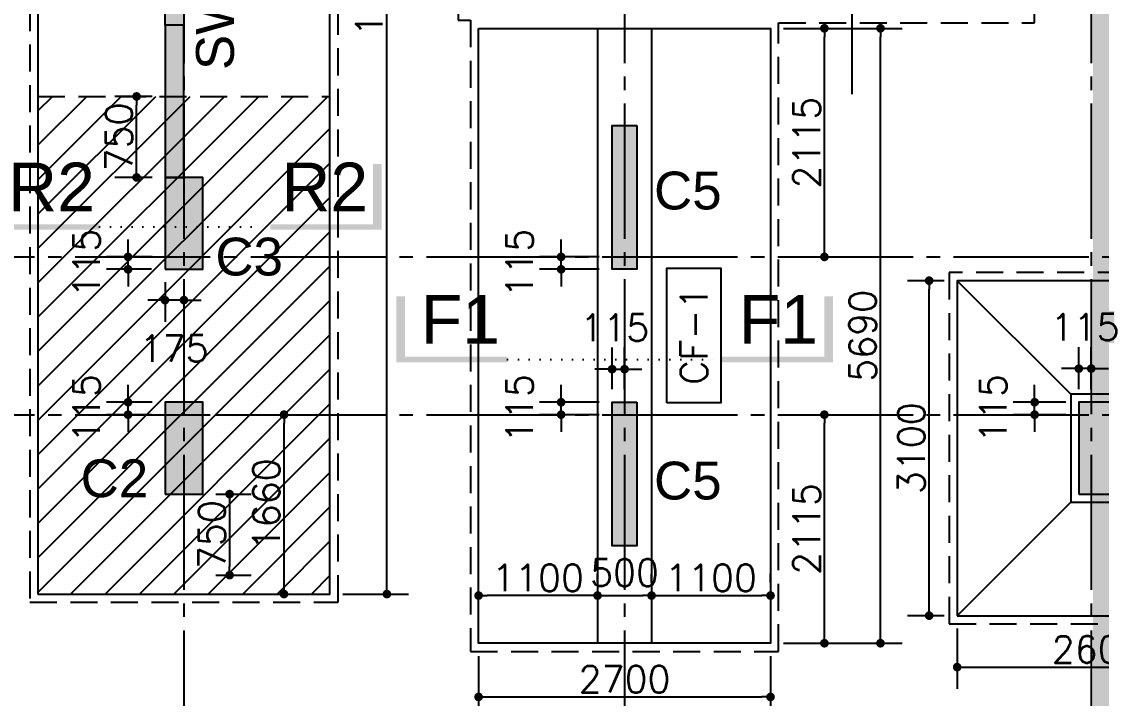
# Model space of a CAD drawing. Extents: x -200722 to 834823, y -494970 to 88783.
# Drawn here: x 284150 to 294137, y 27489 to 33752 of the extents above; entities that cross this region are included whole.
import ezdxf
from ezdxf.enums import TextEntityAlignment as Align

# ---------------------------------------------------------------- set-up
doc = ezdxf.new("R2010")
doc.units = 0
doc.header["$LTSCALE"] = 100
doc.header["$MEASUREMENT"] = 0
doc.header["$PDMODE"] = 34
for name, pattern in [('ACAD_ISO04W100', [30, 24, -3, 0, -3]), ('CL', [3.25, 2.5, -0.25, 0.25, -0.25]), ('DOT', [0.25, 0, -0.25]), ('HIDDEN', [0.375, 0.25, -0.125])]:
    doc.linetypes.add(name, pattern=pattern)
doc.layers.get('0').update_dxf_attribs({"linetype": 'CONTINUOUS'})
doc.layers.get('DEFPOINTS').update_dxf_attribs({"linetype": 'CONTINUOUS'})
for name, color, linetype in [('A-Grid', 5, 'ACAD_ISO04W100'), ('BEAM', 4, 'CONTINUOUS'), ('COL. SHED. STEEL.', 6, 'CONTINUOUS'), ('COL_H', 235, 'CONTINUOUS'), ('DIM', 3, 'CONTINUOUS'), ('F_EXEC', 3, 'HIDDEN'), ('F_FTG1', 11, 'CONTINUOUS'), ('TEXT', 2, 'CONTINUOUS')]:
    doc.layers.add(name, color=color, linetype=linetype)
doc.layers.add('HATCH', color=252, linetype='CONTINUOUS', lineweight=30)
doc.styles.add('AR', font='arial.ttf')
doc.styles.add('ROMANS', font='romans.shx')
doc.styles.get("Standard").update_dxf_attribs({"font": 'simplex.shx'})
doc.styles.add('TIMES-N', font='arial.ttf')
doc.dimstyles.new('STANDARD$0', dxfattribs={"dimtxt": 2.5, "dimasz": 2.5, "dimexe": 2, "dimexo": 0.7, "dimgap": 0.9, "dimtad": 1, "dimdec": 0, "dimdsep": 46, "dimtxsty": 'ROMANS', "dimcen": 0.09, "dimclrd": 4, "dimclre": 4, "dimclrt": 3, "dimadec": 0, "dimazin": 0, "dimtfac": 1, "dimtdec": 0, "dimtmove": 0, "dimatfit": 3, "dimfxl": 1, "dimtolj": 1, "dimtzin": 0, "dimarcsym": 0})

# ---------------------------------------------------------------- blocks, each defined once
blk = doc.blocks.new('DOT')
at = {"color": 0, "linetype": 'ByBlock'}
blk.add_line((-0.5, 0), (-1, 0), dxfattribs=at)
at = {"color": 0, "linetype": 'ByBlock', "const_width": 0.5}
blk.add_lwpolyline([(-0.25, 0, 1), (0.25, 0, 1)], format="xyb", close=True, dxfattribs=at)
blk = doc.blocks.new('*D578')
at = {"layer": 'BEAM', "color": 0, "lineweight": -2, "transparency": 16777216}
for p, q in [((289139.8, 30309.4), (289139.8, 30389.4)), ((289491.6, 30229.4), (288939.8, 30229.4)), ((289139.8, 30114.4), (289139.8, 30229.4)), ((289491.6, 30114.4), (288939.8, 30114.4)), ((289139.8, 30034.4), (289139.8, 29954.4))]:
    blk.add_line(p, q, dxfattribs=at)
at = {"layer": 'DEFPOINTS', "color": 0, "lineweight": -3, "transparency": 16777216}
for p in [(289139.8, 30229.4), (289611.6, 30229.4, 7446.6), (289611.6, 30114.4, 7446.6)]:
    blk.add_point(p, dxfattribs=at)
at = {"layer": 'BEAM', "color": 0, "lineweight": -2, "transparency": 16777216, "xscale": 80, "yscale": 80, "zscale": 80}
for p, rotation in [((289139.8, 30229.4), 270), ((289139.8, 30114.4), 90)]:
    blk.add_blockref('DOT', p, dxfattribs=dict(at, rotation=rotation))
at = {"layer": 'BEAM', "color": 0, "transparency": 16777216, "insert": (288755.8, 30171.9), "char_height": 248, "attachment_point": 5, "rotation": 90}
blk.add_mtext('\\A1;115', dxfattribs=at)
blk = doc.blocks.new('_DOT')
at = {"color": 0, "linetype": 'ByBlock'}
blk.add_line((-0.5, 0), (-1, 0), dxfattribs=at)
at = {"color": 0, "linetype": 'ByBlock', "const_width": 0.5}
blk.add_lwpolyline([(-0.25, 0, 1), (0.25, 0, 1)], format="xyb", close=True, dxfattribs=at)
blk = doc.blocks.new('*D579')
at = {"layer": 'BEAM', "color": 0, "lineweight": -2, "transparency": 16777216}
for p, q in [((289139.8, 31654.4), (289139.8, 31734.4)), ((289491.6, 31574.4), (288939.8, 31574.4)), ((289139.8, 31459.4), (289139.8, 31574.4)), ((289491.6, 31459.4), (288939.8, 31459.4)), ((289139.8, 31379.4), (289139.8, 31299.4))]:
    blk.add_line(p, q, dxfattribs=at)
at = {"layer": 'DEFPOINTS', "color": 0, "lineweight": -3, "transparency": 16777216}
for p in [(289139.8, 31574.4), (289611.6, 31574.4, 7446.6), (289611.6, 31459.4, 7446.6)]:
    blk.add_point(p, dxfattribs=at)
at = {"layer": 'BEAM', "color": 0, "lineweight": -2, "transparency": 16777216, "xscale": 80, "yscale": 80, "zscale": 80}
for p, rotation in [((289139.8, 31574.4), 270), ((289139.8, 31459.4), 90)]:
    blk.add_blockref('DOT', p, dxfattribs=dict(at, rotation=rotation))
at = {"layer": 'BEAM', "color": 0, "transparency": 16777216, "insert": (288755.8, 31516.9), "char_height": 248, "attachment_point": 5, "rotation": 90}
blk.add_mtext('\\A1;115', dxfattribs=at)
blk = doc.blocks.new('*D580')
at = {"layer": 'BEAM', "color": 0, "lineweight": -2, "transparency": 16777216}
for p, q in [((289611.6, 30349.4), (289611.6, 30735.4)), ((289726.6, 30349.4), (289726.6, 30735.4)), ((289531.6, 30535.4), (289451.6, 30535.4)), ((289611.6, 30535.4), (289726.6, 30535.4)), ((289806.6, 30535.4), (289886.6, 30535.4))]:
    blk.add_line(p, q, dxfattribs=at)
at = {"layer": 'DEFPOINTS', "color": 0, "lineweight": -3, "transparency": 16777216}
for p in [(289726.6, 30535.4), (289611.6, 30229.4, 7446.6), (289726.6, 30229.4, 7446.6)]:
    blk.add_point(p, dxfattribs=at)
at = {"layer": 'BEAM', "color": 0, "lineweight": -2, "transparency": 16777216, "xscale": 80, "yscale": 80, "zscale": 80}
blk.add_blockref('DOT', (289611.6, 30535.4), dxfattribs=at)
at = {"layer": 'BEAM', "color": 0, "lineweight": -2, "transparency": 16777216, "xscale": 80, "yscale": 80, "zscale": 80, "rotation": 180}
blk.add_blockref('DOT', (289726.6, 30535.4), dxfattribs=at)
at = {"layer": 'BEAM', "color": 0, "transparency": 16777216, "insert": (289636.2, 30919.4), "char_height": 248, "attachment_point": 5}
blk.add_mtext('\\A1;115', dxfattribs=at)
blk = doc.blocks.new('*D581')
at = {"layer": 'BEAM', "color": 0, "lineweight": -2, "transparency": 16777216}
for p, q in [((291196.6, 30114.4), (291774.7, 30114.4)), ((291574.7, 28079.4), (291574.7, 30034.4)), ((291196.6, 27999.4), (291774.7, 27999.4))]:
    blk.add_line(p, q, dxfattribs=at)
at = {"layer": 'DEFPOINTS', "color": 0, "lineweight": -3, "transparency": 16777216}
for p in [(291076.6, 30114.4, 7446.6), (291574.7, 30114.4), (291076.6, 27999.4, 7446.6)]:
    blk.add_point(p, dxfattribs=at)
at = {"layer": 'BEAM', "color": 0, "lineweight": -2, "transparency": 16777216, "xscale": 80, "yscale": 80, "zscale": 80}
for p, rotation in [((291574.7, 30114.4), 90), ((291574.7, 27999.4), 270)]:
    blk.add_blockref('DOT', p, dxfattribs=dict(at, rotation=rotation))
at = {"layer": 'BEAM', "color": 0, "transparency": 16777216, "insert": (291410.7, 29056.9), "char_height": 248, "attachment_point": 5, "rotation": 90}
blk.add_mtext('\\A1;2115', dxfattribs=at)
blk = doc.blocks.new('*D582')
at = {"layer": 'BEAM', "color": 0, "lineweight": -2, "transparency": 16777216}
for p, q in [((291196.6, 33689.4), (291774.7, 33689.4)), ((291574.7, 31654.4), (291574.7, 33609.4)), ((291196.6, 31574.4), (291774.7, 31574.4))]:
    blk.add_line(p, q, dxfattribs=at)
at = {"layer": 'DEFPOINTS', "color": 0, "lineweight": -3, "transparency": 16777216}
for p in [(291076.6, 33689.4, 7446.6), (291574.7, 33689.4), (291076.6, 31574.4, 7446.6)]:
    blk.add_point(p, dxfattribs=at)
at = {"layer": 'BEAM', "color": 0, "lineweight": -2, "transparency": 16777216, "xscale": 80, "yscale": 80, "zscale": 80}
for p, rotation in [((291574.7, 33689.4), 90), ((291574.7, 31574.4), 270)]:
    blk.add_blockref('DOT', p, dxfattribs=dict(at, rotation=rotation))
at = {"layer": 'BEAM', "color": 0, "transparency": 16777216, "insert": (291410.7, 32631.9), "char_height": 248, "attachment_point": 5, "rotation": 90}
blk.add_mtext('\\A1;2115', dxfattribs=at)
blk = doc.blocks.new('*D583')
at = {"layer": 'BEAM', "color": 0, "lineweight": -2, "transparency": 16777216}
for p, q in [((291196.6, 33689.4), (292293.3, 33689.4)), ((292093.3, 28079.4), (292093.3, 33609.4)), ((291196.6, 27999.4), (292293.3, 27999.4))]:
    blk.add_line(p, q, dxfattribs=at)
at = {"layer": 'DEFPOINTS', "color": 0, "lineweight": -3, "transparency": 16777216}
for p in [(291076.6, 33689.4, 7446.6), (292093.3, 33689.4), (291076.6, 27999.4, 7446.6)]:
    blk.add_point(p, dxfattribs=at)
at = {"layer": 'BEAM', "color": 0, "lineweight": -2, "transparency": 16777216, "xscale": 80, "yscale": 80, "zscale": 80}
for p, rotation in [((292093.3, 33689.4), 90), ((292093.3, 27999.4), 270)]:
    blk.add_blockref('DOT', p, dxfattribs=dict(at, rotation=rotation))
at = {"layer": 'BEAM', "color": 0, "transparency": 16777216, "insert": (291929.3, 30844.4), "char_height": 248, "attachment_point": 5, "rotation": 90}
blk.add_mtext('\\A1;5690', dxfattribs=at)
blk = doc.blocks.new('*D584')
at = {"layer": 'BEAM', "color": 0, "lineweight": -2, "transparency": 16777216}
for p, q in [((288376.6, 27879.4), (288376.6, 27302.3)), ((291076.6, 27879.4), (291076.6, 27302.3)), ((288456.6, 27502.3), (290996.6, 27502.3))]:
    blk.add_line(p, q, dxfattribs=at)
at = {"layer": 'DEFPOINTS', "color": 0, "lineweight": -3, "transparency": 16777216}
for p in [(288376.6, 27999.4, 7446.6), (291076.6, 27999.4, 7446.6), (291076.6, 27502.3)]:
    blk.add_point(p, dxfattribs=at)
at = {"layer": 'BEAM', "color": 0, "lineweight": -2, "transparency": 16777216, "xscale": 80, "yscale": 80, "zscale": 80, "rotation": 180}
blk.add_blockref('DOT', (288376.6, 27502.3), dxfattribs=at)
at = {"layer": 'BEAM', "color": 0, "lineweight": -2, "transparency": 16777216, "xscale": 80, "yscale": 80, "zscale": 80}
blk.add_blockref('DOT', (291076.6, 27502.3), dxfattribs=at)
at = {"layer": 'BEAM', "color": 0, "transparency": 16777216, "insert": (289726.6, 27666.3), "char_height": 248, "attachment_point": 5}
blk.add_mtext('\\A1;2700', dxfattribs=at)
blk = doc.blocks.new('*D585')
at = {"layer": 'BEAM', "color": 0, "lineweight": -2, "transparency": 16777216}
for p, q in [((288376.6, 28560.4), (288376.6, 28640.4)), ((289476.6, 28560.4), (289476.6, 28640.4)), ((289396.6, 28440.4), (288456.6, 28440.4))]:
    blk.add_line(p, q, dxfattribs=at)
at = {"layer": 'DEFPOINTS', "color": 0, "lineweight": -3, "transparency": 16777216}
for p in [(288376.6, 28440.4, 7446.6), (288376.6, 28440.4), (289476.6, 28440.4, 7446.6)]:
    blk.add_point(p, dxfattribs=at)
at = {"layer": 'BEAM', "color": 0, "lineweight": -2, "transparency": 16777216, "xscale": 80, "yscale": 80, "zscale": 80, "rotation": 180}
blk.add_blockref('DOT', (288376.6, 28440.4), dxfattribs=at)
at = {"layer": 'BEAM', "color": 0, "lineweight": -2, "transparency": 16777216, "xscale": 80, "yscale": 80, "zscale": 80}
blk.add_blockref('DOT', (289476.6, 28440.4), dxfattribs=at)
at = {"layer": 'BEAM', "color": 0, "transparency": 16777216, "insert": (288926.6, 28604.4), "char_height": 248, "attachment_point": 5}
blk.add_mtext('\\A1;1100', dxfattribs=at)
blk = doc.blocks.new('*D586')
at = {"layer": 'BEAM', "color": 0, "lineweight": -2, "transparency": 16777216}
for p, q in [((289976.6, 28560.4), (289976.6, 28640.4)), ((291076.6, 28560.4), (291076.6, 28640.4)), ((290056.6, 28440.4), (290996.6, 28440.4))]:
    blk.add_line(p, q, dxfattribs=at)
at = {"layer": 'DEFPOINTS', "color": 0, "lineweight": -3, "transparency": 16777216}
for p in [(289976.6, 28440.4, 7446.6), (291076.6, 28440.4, 7446.6), (291076.6, 28440.4)]:
    blk.add_point(p, dxfattribs=at)
at = {"layer": 'BEAM', "color": 0, "lineweight": -2, "transparency": 16777216, "xscale": 80, "yscale": 80, "zscale": 80, "rotation": 180}
blk.add_blockref('DOT', (289976.6, 28440.4), dxfattribs=at)
at = {"layer": 'BEAM', "color": 0, "lineweight": -2, "transparency": 16777216, "xscale": 80, "yscale": 80, "zscale": 80}
blk.add_blockref('DOT', (291076.6, 28440.4), dxfattribs=at)
at = {"layer": 'BEAM', "color": 0, "transparency": 16777216, "insert": (290526.6, 28604.4), "char_height": 248, "attachment_point": 5}
blk.add_mtext('\\A1;1100', dxfattribs=at)
blk = doc.blocks.new('*D587')
at = {"layer": 'BEAM', "color": 0, "lineweight": -2, "transparency": 16777216}
for p, q in [((289976.6, 28560.4), (289976.6, 28640.4)), ((289556.6, 28440.4), (289896.6, 28440.4)), ((289476.6, 28320.4), (289476.6, 28240.4))]:
    blk.add_line(p, q, dxfattribs=at)
at = {"layer": 'DEFPOINTS', "color": 0, "lineweight": -3, "transparency": 16777216}
for p in [(289476.6, 28440.4, 7446.6), (289976.6, 28440.4, 7446.6), (289976.6, 28440.4)]:
    blk.add_point(p, dxfattribs=at)
at = {"layer": 'BEAM', "color": 0, "lineweight": -2, "transparency": 16777216, "xscale": 80, "yscale": 80, "zscale": 80, "rotation": 180}
blk.add_blockref('DOT', (289476.6, 28440.4), dxfattribs=at)
at = {"layer": 'BEAM', "color": 0, "lineweight": -2, "transparency": 16777216, "xscale": 80, "yscale": 80, "zscale": 80}
blk.add_blockref('DOT', (289976.6, 28440.4), dxfattribs=at)
at = {"layer": 'BEAM', "color": 0, "transparency": 16777216, "insert": (289726.6, 28652.2), "char_height": 248, "attachment_point": 5}
blk.add_mtext('\\A1;500', dxfattribs=at)
blk = doc.blocks.new('*D691')
at = {"layer": 'BEAM', "color": 0, "lineweight": -2, "transparency": 16777216}
for p, q in [((292802.6, 28134.4), (292802.6, 27578.2)), ((295402.6, 28134.4), (295402.6, 27578.2)), ((292882.6, 27778.2), (295322.6, 27778.2))]:
    blk.add_line(p, q, dxfattribs=at)
at = {"layer": 'DEFPOINTS', "color": 0, "lineweight": -3, "transparency": 16777216}
for p in [(292802.6, 28254.4, 7446.6), (295402.6, 28254.4, 7446.6), (295402.6, 27778.2)]:
    blk.add_point(p, dxfattribs=at)
at = {"layer": 'BEAM', "color": 0, "lineweight": -2, "transparency": 16777216, "xscale": 80, "yscale": 80, "zscale": 80, "rotation": 180}
blk.add_blockref('DOT', (292802.6, 27778.2), dxfattribs=at)
at = {"layer": 'BEAM', "color": 0, "lineweight": -2, "transparency": 16777216, "xscale": 80, "yscale": 80, "zscale": 80}
blk.add_blockref('DOT', (295402.6, 27778.2), dxfattribs=at)
at = {"layer": 'BEAM', "color": 0, "transparency": 16777216, "insert": (294102.6, 27942.2), "char_height": 248, "attachment_point": 5}
blk.add_mtext('\\A1;2600', dxfattribs=at)
blk = doc.blocks.new('*D692')
at = {"layer": 'BEAM', "color": 0, "lineweight": -2, "transparency": 16777216}
for p, q in [((292682.6, 31354.4), (292343.3, 31354.4)), ((292543.3, 28334.4), (292543.3, 31274.4)), ((292682.6, 28254.4), (292343.3, 28254.4))]:
    blk.add_line(p, q, dxfattribs=at)
at = {"layer": 'DEFPOINTS', "color": 0, "lineweight": -3, "transparency": 16777216}
for p in [(292543.3, 31354.4), (292802.6, 31354.4, 7446.6), (292802.6, 28254.4, 7446.6)]:
    blk.add_point(p, dxfattribs=at)
at = {"layer": 'BEAM', "color": 0, "lineweight": -2, "transparency": 16777216, "xscale": 80, "yscale": 80, "zscale": 80}
for p, rotation in [((292543.3, 31354.4), 90), ((292543.3, 28254.4), 270)]:
    blk.add_blockref('DOT', p, dxfattribs=dict(at, rotation=rotation))
at = {"layer": 'BEAM', "color": 0, "transparency": 16777216, "insert": (292379.3, 29804.4), "char_height": 248, "attachment_point": 5, "rotation": 90}
blk.add_mtext('\\A1;3100', dxfattribs=at)
blk = doc.blocks.new('*D787')
at = {"layer": 'BEAM', "color": 0, "lineweight": -2, "transparency": 16777216}
for p, q in [((293927.6, 30349.4), (293927.6, 30740.5)), ((294042.6, 30349.4), (294042.6, 30740.5)), ((293847.6, 30540.5), (293767.6, 30540.5)), ((294042.6, 30540.5), (293927.6, 30540.5)), ((294122.6, 30540.5), (294202.6, 30540.5))]:
    blk.add_line(p, q, dxfattribs=at)
at = {"layer": 'DEFPOINTS', "color": 0, "lineweight": -3, "transparency": 16777216}
for p in [(293927.6, 30540.5), (293927.6, 30229.4, 7446.6), (294042.6, 30229.4, 7446.6)]:
    blk.add_point(p, dxfattribs=at)
at = {"layer": 'BEAM', "color": 0, "lineweight": -2, "transparency": 16777216, "xscale": 80, "yscale": 80, "zscale": 80}
blk.add_blockref('DOT', (293927.6, 30540.5), dxfattribs=at)
at = {"layer": 'BEAM', "color": 0, "lineweight": -2, "transparency": 16777216, "xscale": 80, "yscale": 80, "zscale": 80, "rotation": 180}
blk.add_blockref('DOT', (294042.6, 30540.5), dxfattribs=at)
at = {"layer": 'BEAM', "color": 0, "transparency": 16777216, "insert": (293985.1, 30924.5), "char_height": 248, "attachment_point": 5}
blk.add_mtext('\\A1;115', dxfattribs=at)
blk = doc.blocks.new('*D788')
at = {"layer": 'BEAM', "color": 0, "lineweight": -2, "transparency": 16777216}
for p, q in [((293519.2, 30309.4), (293519.2, 30389.4)), ((293807.6, 30229.4), (293319.2, 30229.4)), ((293519.2, 30114.4), (293519.2, 30229.4)), ((293807.6, 30114.4), (293319.2, 30114.4)), ((293519.2, 30034.4), (293519.2, 29954.4))]:
    blk.add_line(p, q, dxfattribs=at)
at = {"layer": 'DEFPOINTS', "color": 0, "lineweight": -3, "transparency": 16777216}
for p in [(293519.2, 30229.4), (293927.6, 30229.4, 7446.6), (293927.6, 30114.4, 7446.6)]:
    blk.add_point(p, dxfattribs=at)
at = {"layer": 'BEAM', "color": 0, "lineweight": -2, "transparency": 16777216, "xscale": 80, "yscale": 80, "zscale": 80}
for p, rotation in [((293519.2, 30229.4), 270), ((293519.2, 30114.4), 90)]:
    blk.add_blockref('DOT', p, dxfattribs=dict(at, rotation=rotation))
at = {"layer": 'BEAM', "color": 0, "transparency": 16777216, "insert": (293135.2, 30171.9), "char_height": 248, "attachment_point": 5, "rotation": 90}
blk.add_mtext('\\A1;115', dxfattribs=at)
blk = doc.blocks.new('*D875')
at = {"layer": 'BEAM', "color": 0, "lineweight": -2, "transparency": 16777216}
for p, q in [((285946.6, 30114.4), (286777.1, 30114.4)), ((286577.1, 28534.4), (286577.1, 30034.4)), ((285946.6, 28454.4), (286777.1, 28454.4))]:
    blk.add_line(p, q, dxfattribs=at)
at = {"layer": 'DEFPOINTS', "color": 0, "lineweight": -3, "transparency": 16777216}
for p in [(285826.6, 30114.4, 7446.6), (286577.1, 30114.4), (285826.6, 28454.4, 7446.6)]:
    blk.add_point(p, dxfattribs=at)
at = {"layer": 'BEAM', "color": 0, "lineweight": -2, "transparency": 16777216, "xscale": 80, "yscale": 80, "zscale": 80}
for p, rotation in [((286577.1, 30114.4), 90), ((286577.1, 28454.4), 270)]:
    blk.add_blockref('DOT', p, dxfattribs=dict(at, rotation=rotation))
at = {"layer": 'BEAM', "color": 0, "transparency": 16777216, "insert": (286413.1, 29284.4), "char_height": 248, "attachment_point": 5, "rotation": 90}
blk.add_mtext('\\A1;1660', dxfattribs=at)
blk = doc.blocks.new('*D876')
at = {"layer": 'BEAM', "color": 0, "lineweight": -2, "transparency": 16777216}
for p, q in [((287121.6, 39839.4), (287728.8, 39839.4)), ((287528.8, 28534.4), (287528.8, 39759.4)), ((287121.6, 28454.4), (287728.8, 28454.4))]:
    blk.add_line(p, q, dxfattribs=at)
at = {"layer": 'DEFPOINTS', "color": 0, "lineweight": -3, "transparency": 16777216}
for p in [(287001.6, 39839.4, 7446.6), (287528.8, 39839.4), (287001.6, 28454.4, 7446.6)]:
    blk.add_point(p, dxfattribs=at)
at = {"layer": 'BEAM', "color": 0, "lineweight": -2, "transparency": 16777216, "xscale": 80, "yscale": 80, "zscale": 80}
for p, rotation in [((287528.8, 39839.4), 90), ((287528.8, 28454.4), 270)]:
    blk.add_blockref('DOT', p, dxfattribs=dict(at, rotation=rotation))
at = {"layer": 'BEAM', "color": 0, "transparency": 16777216, "insert": (287364.8, 34146.9), "char_height": 248, "attachment_point": 5, "rotation": 90}
blk.add_mtext('\\A1;11385', dxfattribs=at)
blk = doc.blocks.new('*D880')
at = {"layer": 'BEAM', "color": 0, "lineweight": -2, "transparency": 16777216}
for p, q in [((285476.6, 31339.4), (285476.6, 30974.4)), ((285651.6, 31339.4), (285651.6, 30974.4)), ((285396.6, 31174.4), (285316.6, 31174.4)), ((285651.6, 31174.4), (285476.6, 31174.4)), ((285731.6, 31174.4), (285811.6, 31174.4))]:
    blk.add_line(p, q, dxfattribs=at)
at = {"layer": 'DEFPOINTS', "color": 0, "lineweight": -3, "transparency": 16777216}
for p in [(285476.6, 31459.4, 7446.6), (285651.6, 31459.4, 7446.6), (285476.6, 31174.4)]:
    blk.add_point(p, dxfattribs=at)
at = {"layer": 'BEAM', "color": 0, "lineweight": -2, "transparency": 16777216, "xscale": 80, "yscale": 80, "zscale": 80}
blk.add_blockref('DOT', (285476.6, 31174.4), dxfattribs=at)
at = {"layer": 'BEAM', "color": 0, "lineweight": -2, "transparency": 16777216, "xscale": 80, "yscale": 80, "zscale": 80, "rotation": 180}
blk.add_blockref('DOT', (285651.6, 31174.4), dxfattribs=at)
at = {"layer": 'BEAM', "color": 0, "transparency": 16777216, "insert": (285560.6, 30727.1), "char_height": 248, "attachment_point": 5}
blk.add_mtext('\\A1;175', dxfattribs=at)
blk = doc.blocks.new('*D881')
at = {"layer": 'BEAM', "color": 0, "lineweight": -2, "transparency": 16777216}
for p, q in [((285134.6, 30309.4), (285134.6, 30389.4)), ((285356.6, 30229.4), (284934.6, 30229.4)), ((285134.6, 30114.4), (285134.6, 30229.4)), ((285352, 30114.4), (284934.6, 30114.4)), ((285134.6, 30034.4), (285134.6, 29954.4))]:
    blk.add_line(p, q, dxfattribs=at)
at = {"layer": 'DEFPOINTS', "color": 0, "lineweight": -3, "transparency": 16777216}
for p in [(285134.6, 30229.4), (285476.6, 30229.4, 7446.6), (285472, 30114.4, 7446.6)]:
    blk.add_point(p, dxfattribs=at)
at = {"layer": 'BEAM', "color": 0, "lineweight": -2, "transparency": 16777216, "xscale": 80, "yscale": 80, "zscale": 80}
for p, rotation in [((285134.6, 30229.4), 270), ((285134.6, 30114.4), 90)]:
    blk.add_blockref('DOT', p, dxfattribs=dict(at, rotation=rotation))
at = {"layer": 'BEAM', "color": 0, "transparency": 16777216, "insert": (284750.6, 30171.9), "char_height": 248, "attachment_point": 5, "rotation": 90}
blk.add_mtext('\\A1;115', dxfattribs=at)
blk = doc.blocks.new('*D888')
at = {"layer": 'BEAM', "color": 0, "lineweight": -2, "transparency": 16777216}
for p, q in [((285134.6, 31654.4), (285134.6, 31734.4)), ((285356.6, 31574.4), (284934.6, 31574.4)), ((285134.6, 31459.4), (285134.6, 31574.4)), ((285352, 31459.4), (284934.6, 31459.4)), ((285134.6, 31379.4), (285134.6, 31299.4))]:
    blk.add_line(p, q, dxfattribs=at)
at = {"layer": 'DEFPOINTS', "color": 0, "lineweight": -3, "transparency": 16777216}
for p in [(285134.6, 31574.4), (285476.6, 31574.4, 7446.6), (285472, 31459.4, 7446.6)]:
    blk.add_point(p, dxfattribs=at)
at = {"layer": 'BEAM', "color": 0, "lineweight": -2, "transparency": 16777216, "xscale": 80, "yscale": 80, "zscale": 80}
for p, rotation in [((285134.6, 31574.4), 270), ((285134.6, 31459.4), 90)]:
    blk.add_blockref('DOT', p, dxfattribs=dict(at, rotation=rotation))
at = {"layer": 'BEAM', "color": 0, "transparency": 16777216, "insert": (284750.6, 31516.9), "char_height": 248, "attachment_point": 5, "rotation": 90}
blk.add_mtext('\\A1;115', dxfattribs=at)
blk = doc.blocks.new('*D1127')
at = {"layer": 'BEAM', "color": 0, "lineweight": -2, "transparency": 16777216}
for p, q in [((285946.6, 29379.4), (286274.1, 29379.4)), ((286074.1, 29299.4), (286074.1, 28709.4)), ((285946.6, 28629.4), (286274.1, 28629.4))]:
    blk.add_line(p, q, dxfattribs=at)
at = {"layer": 'DEFPOINTS', "color": 0, "lineweight": -3, "transparency": 16777216}
for p in [(285826.6, 29379.4, 7446.6), (285826.6, 28629.4, 7446.6), (286074.1, 28629.4)]:
    blk.add_point(p, dxfattribs=at)
at = {"layer": 'BEAM', "color": 0, "lineweight": -2, "transparency": 16777216, "xscale": 80, "yscale": 80, "zscale": 80}
for p, rotation in [((286074.1, 29379.4), 90), ((286074.1, 28629.4), 270)]:
    blk.add_blockref('DOT', p, dxfattribs=dict(at, rotation=rotation))
at = {"layer": 'BEAM', "color": 0, "transparency": 16777216, "insert": (285910.1, 29004.4), "char_height": 248, "attachment_point": 5, "rotation": 90}
blk.add_mtext('\\A1;750', dxfattribs=at)
blk = doc.blocks.new('*D1124')
at = {"layer": 'BEAM', "color": 0, "lineweight": -2, "transparency": 16777216}
for p, q in [((285356.6, 33059.4), (285013.9, 33059.4)), ((285213.9, 32389.4), (285213.9, 32979.4)), ((285356.6, 32309.4), (285013.9, 32309.4))]:
    blk.add_line(p, q, dxfattribs=at)
at = {"layer": 'DEFPOINTS', "color": 0, "lineweight": -3, "transparency": 16777216}
for p in [(285213.9, 33059.4), (285476.6, 33059.4, 7446.6), (285476.6, 32309.4, 7446.6)]:
    blk.add_point(p, dxfattribs=at)
at = {"layer": 'BEAM', "color": 0, "lineweight": -2, "transparency": 16777216, "xscale": 80, "yscale": 80, "zscale": 80}
for p, rotation in [((285213.9, 33059.4), 90), ((285213.9, 32309.4), 270)]:
    blk.add_blockref('DOT', p, dxfattribs=dict(at, rotation=rotation))
at = {"layer": 'BEAM', "color": 0, "transparency": 16777216, "insert": (285049.9, 32684.4), "char_height": 248, "attachment_point": 5, "rotation": 90}
blk.add_mtext('\\A1;750', dxfattribs=at)

msp = doc.modelspace()

# ---------------------------------------------------------------- hatches: boundary and pattern name
at = {"layer": 'COL_H', "ltscale": 0.4, "true_color": 0x000000}
for points in [[(285476.6, 33718.4), (285476.6, 34518.4), (285651.6, 34518.4), (285651.6, 33718.4)], [(285651.6, 33718.4), (285476.6, 33718.4), (285476.6, 32309.4), (285651.6, 32309.4)], [(289841.6, 32789.4), (289841.6, 31459.4), (289611.6, 31459.4), (289611.6, 32789.4)], [(285476.6, 31459.4), (285826.6, 31459.4), (285826.6, 32309.4), (285476.6, 32309.4)], [(285476.6, 29379.4), (285826.6, 29379.4), (285826.6, 30229.4), (285476.6, 30229.4)], [(289841.6, 30229.4), (289841.6, 28899.4), (289611.6, 28899.4), (289611.6, 30229.4)], [(293927.6, 29379.4), (294277.6, 29379.4), (294277.6, 30229.4), (293927.6, 30229.4)]]:
    msp.add_hatch(color=18, dxfattribs=at).paths.add_polyline_path(points)
at = {"layer": 'HATCH', "lineweight": -3, "ltscale": 0.4, "true_color": 0x000000}
h = msp.add_hatch(dxfattribs=at)
h.set_pattern_fill('ANSI31', color=18, scale=1800, style=0)
h.paths.add_polyline_path([(284301.6, 33059.4), (287001.6, 33059.4), (287001.6, 28454.4), (284301.6, 28454.4)])

# ---------------------------------------------------------------- linework, layer by layer
at = {"color": 1, "linetype": 'DOT', "ltscale": 4}
for p, q in [((284872.2, 31851.1), (286452, 31851.1)), ((288644.5, 30625, 7446.6), (290626.1, 30625, 7446.6))]:
    msp.add_line(p, q, dxfattribs=at)
at = {"color": 1, "lineweight": -3, "ltscale": 0.4, "const_width": 200, "elevation": 7446.6}
msp.add_lwpolyline([(294157.6, 25269.4), (294157.6, 50974.9)], dxfattribs=at)
at = {"layer": 'A-Grid', "color": 8, "linetype": 'CL', "ltscale": 5}
for p, q in [((291827.6, 61841.9, 7446.6), (291827.6, 33081.6, 7446.6)), ((224519.6, 31574.4, 7446.6), (327010.7, 31574.4, 7446.6)), ((224519.6, 30114.4, 7446.6), (327010.7, 30114.4, 7446.6))]:
    msp.add_line(p, q, dxfattribs=at)
at = {"layer": 'A-Grid', "color": 8, "linetype": 'CL', "ltscale": 5, "elevation": 7446.6}
for points in [[(285651.6, 62242.9), (285651.6, -9708.8)], [(289726.6, 62242.9), (289726.6, -9708.8)], [(294042.6, 62242.9), (294042.6, -9708.8)]]:
    msp.add_lwpolyline(points, dxfattribs=at)
at = {"layer": 'COL. SHED. STEEL.', "color": 18, "ltscale": 500, "true_color": 0x000000, "elevation": 7446.6}
for points in [[(285476.6, 33718.4), (285476.6, 34518.4), (285651.6, 34518.4), (285651.6, 33718.4), (285651.6, 33718.4), (285476.6, 33718.4)], [(289841.6, 32789.4), (289841.6, 31459.4), (289611.6, 31459.4), (289611.6, 32789.4), (289841.6, 32789.4)], [(285476.6, 31459.4), (285826.6, 31459.4), (285826.6, 32309.4), (285476.6, 32309.4), (285476.6, 31459.4)], [(285476.6, 29379.4), (285826.6, 29379.4), (285826.6, 30229.4), (285476.6, 30229.4), (285476.6, 29379.4)], [(289841.6, 30229.4), (289841.6, 28899.4), (289611.6, 28899.4), (289611.6, 30229.4), (289841.6, 30229.4)], [(293927.6, 29379.4), (294277.6, 29379.4), (294277.6, 30229.4), (293927.6, 30229.4), (293927.6, 29379.4)]]:
    msp.add_lwpolyline(points, dxfattribs=at)
msp.add_lwpolyline([(285651.6, 33718.4), (285476.6, 33718.4), (285476.6, 32309.4), (285651.6, 32309.4)], close=True, dxfattribs=at)
at = {"layer": 'DIM', "color": 1}
for points in [[(283883, 32434.2, 80, 80, 0), (283883, 31851.1, 50, 50, 0), (284872.2, 31851.1, 50, 50, 0)], [(287441.2, 32434.2, 80, 80, 0), (287441.2, 31851.1, 50, 50, 0), (286452, 31851.1, 50, 50, 0)]]:
    msp.add_lwpolyline(points, format="xyseb", dxfattribs=at)
at = {"layer": 'DIM', "color": 1, "elevation": 7446.6}
for points in [[(287655.4, 31208.2, 80, 80, 0), (287655.4, 30625, 50, 50, 0), (288644.5, 30625, 50, 50, 0)], [(291615.2, 31208.2, 80, 80, 0), (291615.2, 30625, 50, 50, 0), (290626.1, 30625, 50, 50, 0)]]:
    msp.add_lwpolyline(points, format="xyseb", dxfattribs=at)
at = {"layer": 'F_EXEC', "color": 18, "ltscale": 10, "true_color": 0x000000, "elevation": 7446.6}
for points in [[(284226.6, 28379.4), (287076.6, 28379.4), (287076.6, 39914.4), (284226.6, 39914.4)], [(292727.6, 28179.4), (295477.6, 28179.4), (295477.6, 31429.4), (292727.6, 31429.4)]]:
    msp.add_lwpolyline(points, close=True, dxfattribs=at)
msp.add_lwpolyline([(291151.6, 33739.4), (293517.6, 33739.4), (293517.6, 39914.4), (290187.6, 39914.4), (290187.6, 38024.4), (288186.6, 38024.4), (288186.6, 33764.4), (288301.6, 33764.4), (288301.6, 27924.4), (291151.6, 27924.4), (291151.6, 33739.4)], dxfattribs=at)
at = {"layer": 'F_FTG1', "color": 18, "ltscale": 0.4, "true_color": 0x000000}
for p, q in [((289476.6, 33689.4, 7446.6), (289476.6, 27999.4, 7446.6)), ((289976.6, 33689.4, 7446.6), (289976.6, 27999.4, 7446.6)), ((293852.6, 30304.4, 7446.6), (292802.6, 31354.4, 7446.6)), ((292802.6, 28254.4, 7446.6), (293852.6, 29304.4, 7446.6))]:
    msp.add_line(p, q, dxfattribs=at)
at = {"layer": 'F_FTG1', "color": 18, "linetype": 'HIDDEN', "ltscale": 10, "true_color": 0x000000}
msp.add_line((284301.6, 33059.4, 7446.6), (287001.6, 33059.4, 7446.6), dxfattribs=at)
at = {"layer": 'F_FTG1', "color": 18, "ltscale": 0.4, "true_color": 0x000000, "elevation": 7446.6}
for points in [[(284301.6, 28454.4), (287001.6, 28454.4), (287001.6, 39839.4), (284301.6, 39839.4)], [(288376.6, 33689.4), (291076.6, 33689.4), (291076.6, 27999.4), (288376.6, 27999.4)], [(292802.6, 28254.4), (295402.6, 28254.4), (295402.6, 31354.4), (292802.6, 31354.4)], [(293852.6, 29304.4), (294352.6, 29304.4), (294352.6, 30304.4), (293852.6, 30304.4)]]:
    msp.add_lwpolyline(points, close=True, dxfattribs=at)
at = {"layer": 'TEXT', "color": 18, "true_color": 0x000000}
msp.add_lwpolyline([(290118.5, 30222.6), (290118.5, 31471.4), (290618.3, 31471.4), (290618.3, 30222.6)], close=True, dxfattribs=at)

# ---------------------------------------------------------------- texts
at = {"layer": 'TEXT', "color": 18, "true_color": 0x000000, "style": 'AR'}
msp.add_text('SW-6', height=350, rotation=90, dxfattribs=at).set_placement((286113.6, 33303.5, 3998.7))
at = {"layer": 'TEXT', "color": 18, "true_color": 0x000000, "style": 'TIMES-N'}
for s, p in [('R2', (284024.9, 32221.6)), ('R2', (286552.3, 32221.6)), ('F1', (287841.7, 30995.6, 7446.6)), ('F1', (290783, 30995.6, 7446.6))]:
    msp.add_text(s, height=450, dxfattribs=at).set_placement(p, align=Align.MIDDLE_LEFT)
at = {"layer": 'TEXT', "color": 18, "true_color": 0x000000, "style": 'AR'}
for s, p in [('C5', (289999.4, 32013.6, 3998.7)), ('C3', (285942.5, 31402.3)), ('C2', (284696.1, 29350.7, 3998.7)), ('C5', (289999.4, 29329.6, 3998.7))]:
    msp.add_text(s, height=350, dxfattribs=at).set_placement(p)
at = {"layer": 'TEXT', "color": 18, "true_color": 0x000000}
msp.add_text('CF-1', height=250, rotation=90, dxfattribs=at).set_placement((290368.4, 30847), align=Align.MIDDLE)

# ---------------------------------------------------------------- dimensions: what is measured, and where the dimension line sits
at = {"layer": 'BEAM', "color": 18, "true_color": 0x000000}
for base, p1, p2, picture, middle in [((287528.8, 39839.4), (287001.6, 28454.4, 7446.6), (287001.6, 39839.4, 7446.6), '*D876', (287364.8, 34146.9)), ((291574.7, 33689.4), (291076.6, 31574.4, 7446.6), (291076.6, 33689.4, 7446.6), '*D582', (291410.7, 32631.9)), ((292093.3, 33689.4), (291076.6, 27999.4, 7446.6), (291076.6, 33689.4, 7446.6), '*D583', (291929.3, 30844.4)), ((285213.9, 33059.4), (285476.6, 32309.4, 7446.6), (285476.6, 33059.4, 7446.6), '*D1124', (285049.9, 32684.4)), ((285134.6, 31574.4), (285472, 31459.4, 7446.6), (285476.6, 31574.4, 7446.6), '*D888', (284750.6, 31516.9)), ((289139.8, 31574.4), (289611.6, 31459.4, 7446.6), (289611.6, 31574.4, 7446.6), '*D579', (288755.8, 31516.9)), ((292543.3, 31354.4), (292802.6, 28254.4, 7446.6), (292802.6, 31354.4, 7446.6), '*D692', (292379.3, 29804.4)), ((285134.6, 30229.4), (285472, 30114.4, 7446.6), (285476.6, 30229.4, 7446.6), '*D881', (284750.6, 30171.9)), ((289139.8, 30229.4), (289611.6, 30114.4, 7446.6), (289611.6, 30229.4, 7446.6), '*D578', (288755.8, 30171.9)), ((293519.2, 30229.4), (293927.6, 30114.4, 7446.6), (293927.6, 30229.4, 7446.6), '*D788', (293135.2, 30171.9)), ((286577.1, 30114.4), (285826.6, 28454.4, 7446.6), (285826.6, 30114.4, 7446.6), '*D875', (286413.1, 29284.4)), ((291574.7, 30114.4), (291076.6, 27999.4, 7446.6), (291076.6, 30114.4, 7446.6), '*D581', (291410.7, 29056.9)), ((286074.1, 28629.4), (285826.6, 29379.4, 7446.6), (285826.6, 28629.4, 7446.6), '*D1127', (285910.1, 29004.4))]:
    dim = msp.add_linear_dim(base=base, p1=p1, p2=p2, angle=90, dimstyle='STANDARD$0', override={"dimscale": 8, "dimtxt": 31, "dimasz": 10, "dimexe": 25, "dimexo": 15, "dimgap": 5, "dimzin": 3, "dimtxsty": 'Standard', "dimblk": 'DOT', "dimcen": 3, "dimdle": 1, "dimclrd": 0, "dimclre": 0, "dimclrt": 0, "dimtmove": 2, "dimldrblk": 'DOT', "dimtzin": 3}, dxfattribs=at)
    dim.commit()
    dim.dimension.update_dxf_attribs({"geometry": picture, "text_midpoint": middle})
for base, p1, p2, picture, middle in [((285476.6, 31174.4), (285651.6, 31459.4, 7446.6), (285476.6, 31459.4, 7446.6), '*D880', (285560.6, 30727.1)), ((289726.6, 30535.4), (289611.6, 30229.4, 7446.6), (289726.6, 30229.4, 7446.6), '*D580', (289636.2, 30919.4)), ((289976.6, 28440.4), (289476.6, 28440.4, 7446.6), (289976.6, 28440.4, 7446.6), '*D587', (289726.6, 28652.2))]:
    dim = msp.add_linear_dim(base=base, p1=p1, p2=p2, dimstyle='STANDARD$0', override={"dimscale": 8, "dimtxt": 31, "dimasz": 10, "dimexe": 25, "dimexo": 15, "dimgap": 5, "dimzin": 3, "dimtxsty": 'Standard', "dimblk": 'DOT', "dimcen": 3, "dimdle": 1, "dimclrd": 0, "dimclre": 0, "dimclrt": 0, "dimtmove": 2, "dimldrblk": 'DOT', "dimtzin": 3}, dxfattribs=at)
    dim.commit()
    dim.dimension.update_dxf_attribs({"geometry": picture, "text_midpoint": middle, "dimtype": 160})
for base, p1, p2, picture, middle in [((293927.6, 30540.5), (294042.6, 30229.4, 7446.6), (293927.6, 30229.4, 7446.6), '*D787', (293985.1, 30924.5)), ((288376.6, 28440.4), (289476.6, 28440.4, 7446.6), (288376.6, 28440.4, 7446.6), '*D585', (288926.6, 28604.4)), ((291076.6, 28440.4), (289976.6, 28440.4, 7446.6), (291076.6, 28440.4, 7446.6), '*D586', (290526.6, 28604.4)), ((295402.6, 27778.2), (292802.6, 28254.4, 7446.6), (295402.6, 28254.4, 7446.6), '*D691', (294102.6, 27942.2)), ((291076.6, 27502.3), (288376.6, 27999.4, 7446.6), (291076.6, 27999.4, 7446.6), '*D584', (289726.6, 27666.3))]:
    dim = msp.add_linear_dim(base=base, p1=p1, p2=p2, dimstyle='STANDARD$0', override={"dimscale": 8, "dimtxt": 31, "dimasz": 10, "dimexe": 25, "dimexo": 15, "dimgap": 5, "dimzin": 3, "dimtxsty": 'Standard', "dimblk": 'DOT', "dimcen": 3, "dimdle": 1, "dimclrd": 0, "dimclre": 0, "dimclrt": 0, "dimtmove": 2, "dimldrblk": 'DOT', "dimtzin": 3}, dxfattribs=at)
    dim.commit()
    dim.dimension.update_dxf_attribs({"geometry": picture, "text_midpoint": middle})

doc.saveas('drawing.dxf')
